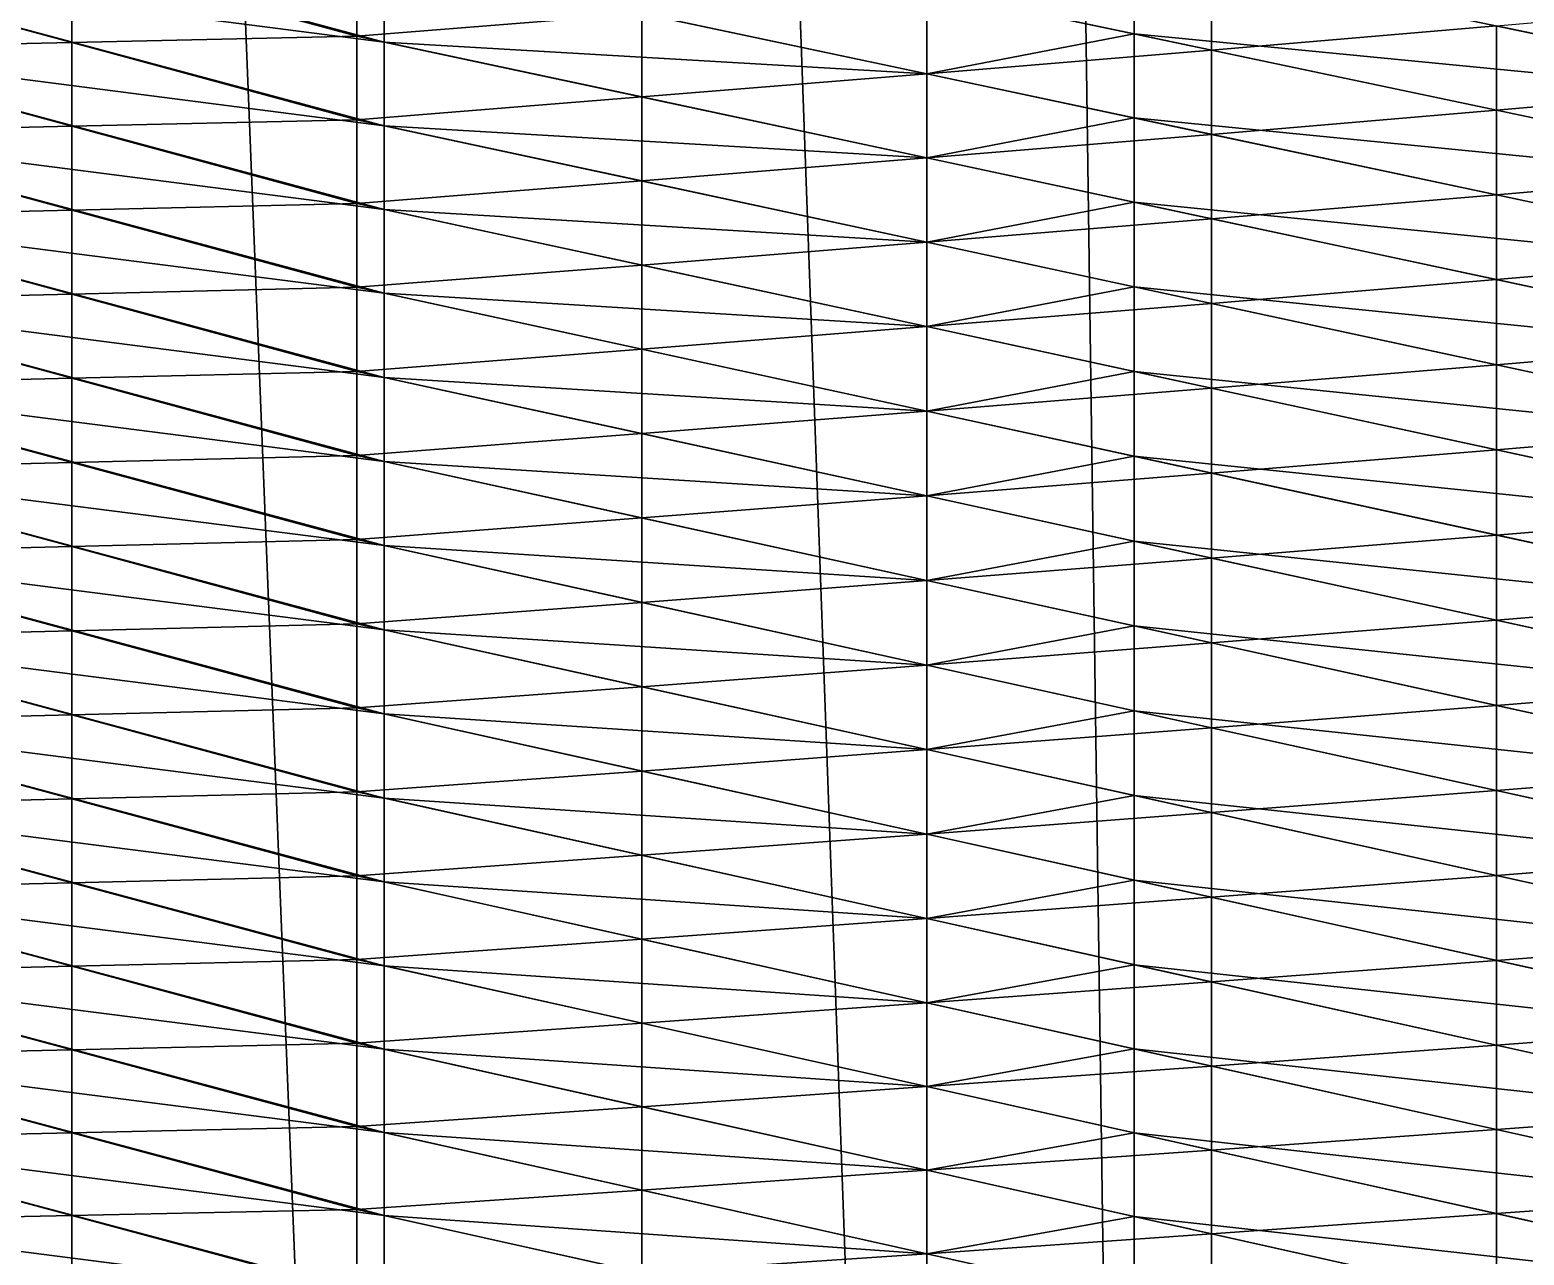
# Model space of a CAD drawing. Header units: metres. Extents: x -3 to 177, y -14 to 14.
# Drawn here: x 20.883 to 23.702, y -9.938 to -7.627 of the extents above; entities that cross this region are included whole.
import ezdxf

# ---------------------------------------------------------------- set-up
doc = ezdxf.new("R2010")
doc.units = ezdxf.units.M
doc.layers.add('ENGINE_ROOM', color=7, linetype='Continuous', true_color=0xa1acbe)
doc.layers.add('HULL', color=7, linetype='Continuous', true_color=0x528ba5)

msp = doc.modelspace()

# ---------------------------------------------------------------- linework, layer by layer
at = {"layer": 'ENGINE_ROOM'}
for points in [[(22.9665, 14.2364, 14.6066), (24.3812, -14.2976, 14.6043), (24.3812, 14.2976, 14.6043)], [(22.575, 14.2195, 14.6073), (22.9665, -14.2364, 14.6066), (22.9665, 14.2364, 14.6066)], [(22.9665, 14.2364, 14.6066), (22.9665, -14.2364, 14.6066), (24.3812, -14.2976, 14.6043)], [(21.5517, 14.1752, 14.6089), (22.575, -14.2195, 14.6073), (22.575, 14.2195, 14.6073)], [(22.575, 14.2195, 14.6073), (22.575, -14.2195, 14.6073), (22.9665, -14.2364, 14.6066)], [(20.425, 14.067, 14.613), (21.5517, -14.1752, 14.6089), (21.5517, 14.1752, 14.6089)], [(21.5517, 14.1752, 14.6089), (21.5517, -14.1752, 14.6089), (22.575, -14.2195, 14.6073)], [(20.425, 14.067, 14.613), (20.425, -14.067, 14.613), (21.5517, -14.1752, 14.6089)], [(20.425, -7.5053, 4.534), (20.425, -7.3475, 4.4616), (21.5517, -7.6499, 4.2006)], [(20.425, -7.3475, 4.4616), (21.5517, -7.4931, 4.1228), (21.5517, -7.6499, 4.2006)], [(21.5517, -7.6499, 4.2006), (21.5517, -7.4931, 4.1228), (22.575, -7.7101, 3.8801)], [(21.5517, -7.4931, 4.1228), (22.575, -7.5522, 3.8009), (22.575, -7.7101, 3.8801)], [(22.575, -7.5522, 3.8009), (22.9665, -7.4765, 3.6275), (22.9665, -7.6346, 3.7078)], [(22.9665, -7.6346, 3.7078), (22.9665, -7.4765, 3.6275), (24.3812, -7.7724, 3.2899)], [(22.9665, -7.4765, 3.6275), (24.3812, -7.6132, 3.2067), (24.3812, -7.7724, 3.2899)], [(20.425, -7.6631, 4.6064), (20.425, -7.5053, 4.534), (21.5517, -7.8077, 4.2761)], [(20.425, -7.5053, 4.534), (21.5517, -7.6499, 4.2006), (21.5517, -7.8077, 4.2761)], [(22.575, -7.7101, 3.8801), (22.575, -7.5522, 3.8009), (22.9665, -7.6346, 3.7078)], [(22.575, -7.7101, 3.8801), (22.9665, -7.6346, 3.7078), (22.9665, -7.7931, 3.7872)], [(22.9665, -7.7931, 3.7872), (22.9665, -7.6346, 3.7078), (24.3812, -7.9326, 3.3712)], [(22.9665, -7.6346, 3.7078), (24.3812, -7.7724, 3.2899), (24.3812, -7.9326, 3.3712)], [(20.425, -7.8211, 4.6781), (20.425, -7.6631, 4.6064), (21.5517, -7.9655, 4.3516)], [(20.425, -7.6631, 4.6064), (21.5517, -7.8077, 4.2761), (21.5517, -7.9655, 4.3516)], [(21.5517, -7.8077, 4.2761), (21.5517, -7.6499, 4.2006), (22.575, -7.8684, 3.9586)], [(21.5517, -7.6499, 4.2006), (22.575, -7.7101, 3.8801), (22.575, -7.8684, 3.9586)], [(22.575, -7.8684, 3.9586), (22.575, -7.7101, 3.8801), (22.9665, -7.7931, 3.7872)], [(22.575, -7.8684, 3.9586), (22.9665, -7.7931, 3.7872), (22.9665, -7.952, 3.866)], [(22.9665, -7.952, 3.866), (22.9665, -7.7931, 3.7872), (24.3812, -8.0932, 3.4517)], [(22.9665, -7.7931, 3.7872), (24.3812, -7.9326, 3.3712), (24.3812, -8.0932, 3.4517)], [(20.425, -7.9796, 4.7489), (20.425, -7.8211, 4.6781), (21.5517, -8.1237, 4.4263)], [(20.425, -7.8211, 4.6781), (21.5517, -7.9655, 4.3516), (21.5517, -8.1237, 4.4263)], [(21.5517, -7.9655, 4.3516), (21.5517, -7.8077, 4.2761), (22.575, -8.0275, 4.0353)], [(21.5517, -7.8077, 4.2761), (22.575, -7.8684, 3.9586), (22.575, -8.0275, 4.0353)], [(22.575, -8.0275, 4.0353), (22.575, -7.8684, 3.9586), (22.9665, -7.952, 3.866)], [(21.5517, -8.1237, 4.4263), (21.5517, -7.9655, 4.3516), (22.575, -8.1867, 4.1119)], [(21.5517, -7.9655, 4.3516), (22.575, -8.0275, 4.0353), (22.575, -8.1867, 4.1119)], [(22.575, -8.0275, 4.0353), (22.9665, -7.952, 3.866), (22.9665, -8.1116, 3.9431)], [(22.9665, -8.1116, 3.9431), (22.9665, -7.952, 3.866), (24.3812, -8.2541, 3.5315)], [(22.9665, -7.952, 3.866), (24.3812, -8.0932, 3.4517), (24.3812, -8.2541, 3.5315)], [(20.425, -8.1383, 4.8191), (20.425, -7.9796, 4.7489), (21.5517, -8.2823, 4.5003)], [(20.425, -7.9796, 4.7489), (21.5517, -8.1237, 4.4263), (21.5517, -8.2823, 4.5003)], [(22.575, -8.1867, 4.1119), (22.575, -8.0275, 4.0353), (22.9665, -8.1116, 3.9431)], [(22.575, -8.1867, 4.1119), (22.9665, -8.1116, 3.9431), (22.9665, -8.2713, 4.0203)], [(22.9665, -8.2713, 4.0203), (22.9665, -8.1116, 3.9431), (24.3812, -8.4156, 3.6102)], [(22.9665, -8.1116, 3.9431), (24.3812, -8.2541, 3.5315), (24.3812, -8.4156, 3.6102)], [(20.425, -8.2972, 4.8891), (20.425, -8.1383, 4.8191), (21.5517, -8.441, 4.574)], [(20.425, -8.1383, 4.8191), (21.5517, -8.2823, 4.5003), (21.5517, -8.441, 4.574)], [(21.5517, -8.2823, 4.5003), (21.5517, -8.1237, 4.4263), (22.575, -8.3461, 4.188)], [(21.5517, -8.1237, 4.4263), (22.575, -8.1867, 4.1119), (22.575, -8.3461, 4.188)], [(22.575, -8.3461, 4.188), (22.575, -8.1867, 4.1119), (22.9665, -8.2713, 4.0203)], [(21.5517, -8.441, 4.574), (21.5517, -8.2823, 4.5003), (22.575, -8.5057, 4.2637)], [(21.5517, -8.2823, 4.5003), (22.575, -8.3461, 4.188), (22.575, -8.5057, 4.2637)], [(22.575, -8.3461, 4.188), (22.9665, -8.2713, 4.0203), (22.9665, -8.4311, 4.0969)], [(22.9665, -8.4311, 4.0969), (22.9665, -8.2713, 4.0203), (24.3812, -8.577, 3.6889)], [(22.9665, -8.2713, 4.0203), (24.3812, -8.4156, 3.6102), (24.3812, -8.577, 3.6889)], [(20.425, -8.456, 4.959), (20.425, -8.2972, 4.8891), (21.5517, -8.5997, 4.6476)], [(20.425, -8.2972, 4.8891), (21.5517, -8.441, 4.574), (21.5517, -8.5997, 4.6476)], [(22.575, -8.5057, 4.2637), (22.575, -8.3461, 4.188), (22.9665, -8.4311, 4.0969)], [(21.5517, -8.5997, 4.6476), (21.5517, -8.441, 4.574), (22.575, -8.6653, 4.3394)], [(21.5517, -8.441, 4.574), (22.575, -8.5057, 4.2637), (22.575, -8.6653, 4.3394)], [(22.575, -8.5057, 4.2637), (22.9665, -8.4311, 4.0969), (22.9665, -8.5912, 4.1732)], [(22.9665, -8.5912, 4.1732), (22.9665, -8.4311, 4.0969), (24.3812, -8.7386, 3.7675)], [(22.9665, -8.4311, 4.0969), (24.3812, -8.577, 3.6889), (24.3812, -8.7386, 3.7675)], [(20.425, -8.6148, 5.029), (20.425, -8.456, 4.959), (21.5517, -8.7584, 4.7213)], [(20.425, -8.456, 4.959), (21.5517, -8.5997, 4.6476), (21.5517, -8.7584, 4.7213)], [(22.575, -8.6653, 4.3394), (22.575, -8.5057, 4.2637), (22.9665, -8.5912, 4.1732)], [(22.575, -8.6653, 4.3394), (22.9665, -8.5912, 4.1732), (22.9665, -8.7511, 4.2497)], [(22.9665, -8.7511, 4.2497), (22.9665, -8.5912, 4.1732), (24.3812, -8.9, 3.8461)], [(22.9665, -8.5912, 4.1732), (24.3812, -8.7386, 3.7675), (24.3812, -8.9, 3.8461)], [(20.425, -8.7735, 5.0992), (20.425, -8.6148, 5.029), (21.5517, -8.9171, 4.7951)], [(20.425, -8.6148, 5.029), (21.5517, -8.7584, 4.7213), (21.5517, -8.9171, 4.7951)], [(21.5517, -8.7584, 4.7213), (21.5517, -8.5997, 4.6476), (22.575, -8.8249, 4.415)], [(21.5517, -8.5997, 4.6476), (22.575, -8.6653, 4.3394), (22.575, -8.8249, 4.415)], [(22.575, -8.8249, 4.415), (22.575, -8.6653, 4.3394), (22.9665, -8.7511, 4.2497)], [(21.5517, -8.9171, 4.7951), (21.5517, -8.7584, 4.7213), (22.575, -8.9844, 4.491)], [(21.5517, -8.7584, 4.7213), (22.575, -8.8249, 4.415), (22.575, -8.9844, 4.491)], [(22.575, -8.8249, 4.415), (22.9665, -8.7511, 4.2497), (22.9665, -8.9111, 4.326)], [(22.9665, -8.9111, 4.326), (22.9665, -8.7511, 4.2497), (24.3812, -9.0613, 3.9253)], [(22.9665, -8.7511, 4.2497), (24.3812, -8.9, 3.8461), (24.3812, -9.0613, 3.9253)], [(20.425, -8.9321, 5.1697), (20.425, -8.7735, 5.0992), (21.5517, -9.0756, 4.8692)], [(20.425, -8.7735, 5.0992), (21.5517, -8.9171, 4.7951), (21.5517, -9.0756, 4.8692)], [(22.575, -8.9844, 4.491), (22.575, -8.8249, 4.415), (22.9665, -8.9111, 4.326)], [(20.425, -9.0903, 5.241), (20.425, -8.9321, 5.1697), (21.5517, -9.2339, 4.9437)], [(20.425, -8.9321, 5.1697), (21.5517, -9.0756, 4.8692), (21.5517, -9.2339, 4.9437)], [(21.5517, -9.0756, 4.8692), (21.5517, -8.9171, 4.7951), (22.575, -9.1437, 4.5672)], [(21.5517, -8.9171, 4.7951), (22.575, -8.9844, 4.491), (22.575, -9.1437, 4.5672)], [(22.575, -8.9844, 4.491), (22.9665, -8.9111, 4.326), (22.9665, -9.0709, 4.4029)], [(22.9665, -9.0709, 4.4029), (22.9665, -8.9111, 4.326), (24.3812, -9.2225, 4.0044)], [(22.9665, -8.9111, 4.326), (24.3812, -9.0613, 3.9253), (24.3812, -9.2225, 4.0044)], [(22.575, -9.1437, 4.5672), (22.575, -8.9844, 4.491), (22.9665, -9.0709, 4.4029)], [(21.5517, -9.2339, 4.9437), (21.5517, -9.0756, 4.8692), (22.575, -9.3029, 4.6437)], [(21.5517, -9.0756, 4.8692), (22.575, -9.1437, 4.5672), (22.575, -9.3029, 4.6437)], [(22.575, -9.1437, 4.5672), (22.9665, -9.0709, 4.4029), (22.9665, -9.2304, 4.4801)], [(22.9665, -9.2304, 4.4801), (22.9665, -9.0709, 4.4029), (24.3812, -9.3833, 4.0845)], [(22.9665, -9.0709, 4.4029), (24.3812, -9.2225, 4.0044), (24.3812, -9.3833, 4.0845)], [(20.425, -9.2481, 5.3131), (20.425, -9.0903, 5.241), (21.5517, -9.3918, 5.0191)], [(20.425, -9.0903, 5.241), (21.5517, -9.2339, 4.9437), (21.5517, -9.3918, 5.0191)], [(22.575, -9.3029, 4.6437), (22.575, -9.1437, 4.5672), (22.9665, -9.2304, 4.4801)], [(21.5517, -9.3918, 5.0191), (21.5517, -9.2339, 4.9437), (22.575, -9.4616, 4.7212)], [(21.5517, -9.2339, 4.9437), (22.575, -9.3029, 4.6437), (22.575, -9.4616, 4.7212)], [(22.575, -9.3029, 4.6437), (22.9665, -9.2304, 4.4801), (22.9665, -9.3899, 4.5575)], [(22.9665, -9.3899, 4.5575), (22.9665, -9.2304, 4.4801), (24.3812, -9.5438, 4.1651)], [(22.9665, -9.2304, 4.4801), (24.3812, -9.3833, 4.0845), (24.3812, -9.5438, 4.1651)], [(20.425, -9.4057, 5.3858), (20.425, -9.2481, 5.3131), (21.5517, -9.5493, 5.0952)], [(20.425, -9.2481, 5.3131), (21.5517, -9.3918, 5.0191), (21.5517, -9.5493, 5.0952)], [(22.575, -9.4616, 4.7212), (22.575, -9.3029, 4.6437), (22.9665, -9.3899, 4.5575)], [(20.425, -9.5623, 5.4605), (20.425, -9.4057, 5.3858), (21.5517, -9.7066, 5.1719)], [(20.425, -9.4057, 5.3858), (21.5517, -9.5493, 5.0952), (21.5517, -9.7066, 5.1719)], [(21.5517, -9.5493, 5.0952), (21.5517, -9.3918, 5.0191), (22.575, -9.6198, 4.7997)], [(21.5517, -9.3918, 5.0191), (22.575, -9.4616, 4.7212), (22.575, -9.6198, 4.7997)], [(22.575, -9.4616, 4.7212), (22.9665, -9.3899, 4.5575), (22.9665, -9.5488, 4.636)], [(22.9665, -9.5488, 4.636), (22.9665, -9.3899, 4.5575), (24.3812, -9.7042, 4.2459)], [(22.9665, -9.3899, 4.5575), (24.3812, -9.5438, 4.1651), (24.3812, -9.7042, 4.2459)], [(22.575, -9.6198, 4.7997), (22.575, -9.4616, 4.7212), (22.9665, -9.5488, 4.636)], [(21.5517, -9.7066, 5.1719), (21.5517, -9.5493, 5.0952), (22.575, -9.7777, 4.8788)], [(21.5517, -9.5493, 5.0952), (22.575, -9.6198, 4.7997), (22.575, -9.7777, 4.8788)], [(22.575, -9.6198, 4.7997), (22.9665, -9.5488, 4.636), (22.9665, -9.707, 4.7158)], [(22.9665, -9.707, 4.7158), (22.9665, -9.5488, 4.636), (24.3812, -9.8637, 4.3284)], [(22.9665, -9.5488, 4.636), (24.3812, -9.7042, 4.2459), (24.3812, -9.8637, 4.3284)], [(20.425, -9.7188, 5.5356), (20.425, -9.5623, 5.4605), (21.5517, -9.8628, 5.2506)], [(20.425, -9.5623, 5.4605), (21.5517, -9.7066, 5.1719), (21.5517, -9.8628, 5.2506)], [(22.575, -9.7777, 4.8788), (22.575, -9.6198, 4.7997), (22.9665, -9.707, 4.7158)], [(20.425, -9.8741, 5.613), (20.425, -9.7188, 5.5356), (21.5517, -10.019, 5.3294)], [(20.425, -9.7188, 5.5356), (21.5517, -9.8628, 5.2506), (21.5517, -10.019, 5.3294)], [(21.5517, -9.8628, 5.2506), (21.5517, -9.7066, 5.1719), (22.575, -9.9351, 4.9589)], [(21.5517, -9.7066, 5.1719), (22.575, -9.7777, 4.8788), (22.575, -9.9351, 4.9589)], [(22.575, -9.7777, 4.8788), (22.9665, -9.707, 4.7158), (22.9665, -9.8651, 4.796)], [(22.9665, -9.8651, 4.796), (22.9665, -9.707, 4.7158), (24.3812, -10.0223, 4.4124)], [(22.9665, -9.707, 4.7158), (24.3812, -9.8637, 4.3284), (24.3812, -10.0223, 4.4124)], [(22.575, -9.9351, 4.9589), (22.575, -9.7777, 4.8788), (22.9665, -9.8651, 4.796)], [(21.5517, -10.019, 5.3294), (21.5517, -9.8628, 5.2506), (22.575, -10.0913, 5.041)], [(21.5517, -9.8628, 5.2506), (22.575, -9.9351, 4.9589), (22.575, -10.0913, 5.041)], [(20.425, -10.0283, 5.6926), (20.425, -9.8741, 5.613), (21.5517, -10.1739, 5.4108)], [(20.425, -9.8741, 5.613), (21.5517, -10.019, 5.3294), (21.5517, -10.1739, 5.4108)], [(22.575, -9.9351, 4.9589), (22.9665, -9.8651, 4.796), (22.9665, -10.0225, 4.8774)], [(22.9665, -10.0225, 4.8774), (22.9665, -9.8651, 4.796), (24.3812, -10.1809, 4.4967)], [(22.9665, -9.8651, 4.796), (24.3812, -10.0223, 4.4124), (24.3812, -10.1809, 4.4967)], [(22.575, -10.0913, 5.041), (22.575, -9.9351, 4.9589), (22.9665, -10.0225, 4.8774)]]:
    msp.add_3dface(points, dxfattribs=at)
at = {"layer": 'HULL'}
for points in [[(20.425, -7.5053, 4.534), (20.9625, -7.4932, 4.3372), (20.9625, -7.6509, 4.4111)], [(20.9625, -7.4932, 4.3372), (21.5, -7.4822, 4.135), (21.5, -7.6388, 4.2128)], [(20.9625, -7.6509, 4.4111), (20.9625, -7.4932, 4.3372), (21.5, -7.6388, 4.2128)], [(21.5, -7.6388, 4.2128), (21.5, -7.4822, 4.135), (22.0375, -7.5962, 4.0075)], [(20.425, -7.6631, 4.6064), (20.425, -7.5053, 4.534), (20.9625, -7.6509, 4.4111)], [(22.575, -7.5522, 3.8009), (23.1125, -7.5071, 3.5927), (23.1125, -7.6654, 3.673)], [(23.1125, -7.6654, 3.673), (23.1125, -7.5071, 3.5927), (23.65, -7.6195, 3.4644)], [(22.0375, -7.5962, 4.0075), (22.575, -7.5522, 3.8009), (22.575, -7.7101, 3.8801)], [(22.575, -7.7101, 3.8801), (22.575, -7.5522, 3.8009), (23.1125, -7.6654, 3.673)], [(23.65, -7.6195, 3.4644), (24.1875, -7.573, 3.2531), (24.1875, -7.7319, 3.3361)], [(21.5, -7.6388, 4.2128), (22.0375, -7.5962, 4.0075), (22.0375, -7.7536, 4.0857)], [(22.0375, -7.7536, 4.0857), (22.0375, -7.5962, 4.0075), (22.575, -7.7101, 3.8801)], [(23.1125, -7.6654, 3.673), (23.65, -7.6195, 3.4644), (23.65, -7.7786, 3.5452)], [(23.65, -7.7786, 3.5452), (23.65, -7.6195, 3.4644), (24.1875, -7.7319, 3.3361)], [(20.425, -7.6631, 4.6064), (20.9625, -7.6509, 4.4111), (20.9625, -7.8087, 4.4851)], [(20.425, -7.8211, 4.6781), (20.425, -7.6631, 4.6064), (20.9625, -7.8087, 4.4851)], [(20.9625, -7.6509, 4.4111), (21.5, -7.6388, 4.2128), (21.5, -7.7966, 4.2883)], [(20.9625, -7.8087, 4.4851), (20.9625, -7.6509, 4.4111), (21.5, -7.7966, 4.2883)], [(21.5, -7.7966, 4.2883), (21.5, -7.6388, 4.2128), (22.0375, -7.7536, 4.0857)], [(22.575, -7.7101, 3.8801), (23.1125, -7.6654, 3.673), (23.1125, -7.8241, 3.7526)], [(23.1125, -7.8241, 3.7526), (23.1125, -7.6654, 3.673), (23.65, -7.7786, 3.5452)], [(22.0375, -7.7536, 4.0857), (22.575, -7.7101, 3.8801), (22.575, -7.8684, 3.9586)], [(22.575, -7.8684, 3.9586), (22.575, -7.7101, 3.8801), (23.1125, -7.8241, 3.7526)], [(23.65, -7.7786, 3.5452), (24.1875, -7.7319, 3.3361), (24.1875, -7.8918, 3.4173)], [(21.5, -7.7966, 4.2883), (22.0375, -7.7536, 4.0857), (22.0375, -7.912, 4.1618)], [(22.0375, -7.912, 4.1618), (22.0375, -7.7536, 4.0857), (22.575, -7.8684, 3.9586)], [(23.1125, -7.8241, 3.7526), (23.65, -7.7786, 3.5452), (23.65, -7.9381, 3.6251)], [(23.65, -7.9381, 3.6251), (23.65, -7.7786, 3.5452), (24.1875, -7.8918, 3.4173)], [(20.9625, -7.8087, 4.4851), (21.5, -7.7966, 4.2883), (21.5, -7.9543, 4.3637)], [(21.5, -7.9543, 4.3637), (21.5, -7.7966, 4.2883), (22.0375, -7.912, 4.1618)], [(20.425, -7.8211, 4.6781), (20.9625, -7.8087, 4.4851), (20.9625, -7.9668, 4.5582)], [(20.425, -7.9796, 4.7489), (20.425, -7.8211, 4.6781), (20.9625, -7.9668, 4.5582)], [(20.9625, -7.9668, 4.5582), (20.9625, -7.8087, 4.4851), (21.5, -7.9543, 4.3637)], [(22.575, -7.8684, 3.9586), (23.1125, -7.8241, 3.7526), (23.1125, -7.9832, 3.8315)], [(23.1125, -7.9832, 3.8315), (23.1125, -7.8241, 3.7526), (23.65, -7.9381, 3.6251)], [(22.0375, -7.912, 4.1618), (22.575, -7.8684, 3.9586), (22.575, -8.0275, 4.0353)], [(22.575, -8.0275, 4.0353), (22.575, -7.8684, 3.9586), (23.1125, -7.9832, 3.8315)], [(23.65, -7.9381, 3.6251), (24.1875, -7.8918, 3.4173), (24.1875, -8.0521, 3.4976)], [(21.5, -7.9543, 4.3637), (22.0375, -7.912, 4.1618), (22.0375, -8.0705, 4.2378)], [(22.0375, -8.0705, 4.2378), (22.0375, -7.912, 4.1618), (22.575, -8.0275, 4.0353)], [(23.1125, -7.9832, 3.8315), (23.65, -7.9381, 3.6251), (23.65, -8.098, 3.7044)], [(23.65, -8.098, 3.7044), (23.65, -7.9381, 3.6251), (24.1875, -8.0521, 3.4976)], [(20.425, -7.9796, 4.7489), (20.9625, -7.9668, 4.5582), (20.9625, -8.1253, 4.6306)], [(20.9625, -7.9668, 4.5582), (21.5, -7.9543, 4.3637), (21.5, -8.1125, 4.4383)], [(20.9625, -8.1253, 4.6306), (20.9625, -7.9668, 4.5582), (21.5, -8.1125, 4.4383)], [(21.5, -8.1125, 4.4383), (21.5, -7.9543, 4.3637), (22.0375, -8.0705, 4.2378)], [(20.425, -8.1383, 4.8191), (20.425, -7.9796, 4.7489), (20.9625, -8.1253, 4.6306)], [(22.575, -8.0275, 4.0353), (23.1125, -7.9832, 3.8315), (23.1125, -8.143, 3.9088)], [(23.1125, -8.143, 3.9088), (23.1125, -7.9832, 3.8315), (23.65, -8.098, 3.7044)], [(22.0375, -8.0705, 4.2378), (22.575, -8.0275, 4.0353), (22.575, -8.1867, 4.1119)], [(22.575, -8.1867, 4.1119), (22.575, -8.0275, 4.0353), (23.1125, -8.143, 3.9088)], [(23.65, -8.098, 3.7044), (24.1875, -8.0521, 3.4976), (24.1875, -8.2127, 3.5773)], [(21.5, -8.1125, 4.4383), (22.0375, -8.0705, 4.2378), (22.0375, -8.2293, 4.3132)], [(22.0375, -8.2293, 4.3132), (22.0375, -8.0705, 4.2378), (22.575, -8.1867, 4.1119)], [(20.9625, -8.1253, 4.6306), (21.5, -8.1125, 4.4383), (21.5, -8.271, 4.5122)], [(21.5, -8.271, 4.5122), (21.5, -8.1125, 4.4383), (22.0375, -8.2293, 4.3132)], [(23.1125, -8.143, 3.9088), (23.65, -8.098, 3.7044), (23.65, -8.2585, 3.7823)], [(23.65, -8.2585, 3.7823), (23.65, -8.098, 3.7044), (24.1875, -8.2127, 3.5773)], [(20.425, -8.1383, 4.8191), (20.9625, -8.1253, 4.6306), (20.9625, -8.284, 4.7025)], [(20.425, -8.2972, 4.8891), (20.425, -8.1383, 4.8191), (20.9625, -8.284, 4.7025)], [(20.9625, -8.284, 4.7025), (20.9625, -8.1253, 4.6306), (21.5, -8.271, 4.5122)], [(22.575, -8.1867, 4.1119), (23.1125, -8.143, 3.9088), (23.1125, -8.3028, 3.9861)], [(23.1125, -8.3028, 3.9861), (23.1125, -8.143, 3.9088), (23.65, -8.2585, 3.7823)], [(22.0375, -8.2293, 4.3132), (22.575, -8.1867, 4.1119), (22.575, -8.3461, 4.188)], [(22.575, -8.3461, 4.188), (22.575, -8.1867, 4.1119), (23.1125, -8.3028, 3.9861)], [(21.5, -8.271, 4.5122), (22.0375, -8.2293, 4.3132), (22.0375, -8.3884, 4.388)], [(22.0375, -8.3884, 4.388), (22.0375, -8.2293, 4.3132), (22.575, -8.3461, 4.188)], [(23.65, -8.2585, 3.7823), (24.1875, -8.2127, 3.5773), (24.1875, -8.3739, 3.6558)], [(20.425, -8.2972, 4.8891), (20.9625, -8.284, 4.7025), (20.9625, -8.4427, 4.7742)], [(20.9625, -8.284, 4.7025), (21.5, -8.271, 4.5122), (21.5, -8.4296, 4.5859)], [(20.9625, -8.4427, 4.7742), (20.9625, -8.284, 4.7025), (21.5, -8.4296, 4.5859)], [(21.5, -8.4296, 4.5859), (21.5, -8.271, 4.5122), (22.0375, -8.3884, 4.388)], [(23.1125, -8.3028, 3.9861), (23.65, -8.2585, 3.7823), (23.65, -8.419, 3.8602)], [(23.65, -8.419, 3.8602), (23.65, -8.2585, 3.7823), (24.1875, -8.3739, 3.6558)], [(20.425, -8.456, 4.959), (20.425, -8.2972, 4.8891), (20.9625, -8.4427, 4.7742)], [(22.575, -8.3461, 4.188), (23.1125, -8.3028, 3.9861), (23.1125, -8.4629, 4.0629)], [(23.1125, -8.4629, 4.0629), (23.1125, -8.3028, 3.9861), (23.65, -8.419, 3.8602)], [(22.0375, -8.3884, 4.388), (22.575, -8.3461, 4.188), (22.575, -8.5057, 4.2637)], [(22.575, -8.5057, 4.2637), (22.575, -8.3461, 4.188), (23.1125, -8.4629, 4.0629)], [(21.5, -8.4296, 4.5859), (22.0375, -8.3884, 4.388), (22.0375, -8.5475, 4.4626)], [(22.0375, -8.5475, 4.4626), (22.0375, -8.3884, 4.388), (22.575, -8.5057, 4.2637)], [(23.65, -8.419, 3.8602), (24.1875, -8.3739, 3.6558), (24.1875, -8.5352, 3.7343)], [(23.1125, -8.4629, 4.0629), (23.65, -8.419, 3.8602), (23.65, -8.5797, 3.9377)], [(23.65, -8.5797, 3.9377), (23.65, -8.419, 3.8602), (24.1875, -8.5352, 3.7343)], [(20.425, -8.456, 4.959), (20.9625, -8.4427, 4.7742), (20.9625, -8.6015, 4.846)], [(20.9625, -8.4427, 4.7742), (21.5, -8.4296, 4.5859), (21.5, -8.5883, 4.6594)], [(20.9625, -8.6015, 4.846), (20.9625, -8.4427, 4.7742), (21.5, -8.5883, 4.6594)], [(21.5, -8.5883, 4.6594), (21.5, -8.4296, 4.5859), (22.0375, -8.5475, 4.4626)], [(20.425, -8.6148, 5.029), (20.425, -8.456, 4.959), (20.9625, -8.6015, 4.846)], [(22.575, -8.5057, 4.2637), (23.1125, -8.4629, 4.0629), (23.1125, -8.623, 4.1395)], [(23.1125, -8.623, 4.1395), (23.1125, -8.4629, 4.0629), (23.65, -8.5797, 3.9377)], [(22.0375, -8.5475, 4.4626), (22.575, -8.5057, 4.2637), (22.575, -8.6653, 4.3394)], [(22.575, -8.6653, 4.3394), (22.575, -8.5057, 4.2637), (23.1125, -8.623, 4.1395)], [(23.65, -8.5797, 3.9377), (24.1875, -8.5352, 3.7343), (24.1875, -8.6965, 3.8126)], [(21.5, -8.5883, 4.6594), (22.0375, -8.5475, 4.4626), (22.0375, -8.7066, 4.5372)], [(22.0375, -8.7066, 4.5372), (22.0375, -8.5475, 4.4626), (22.575, -8.6653, 4.3394)], [(20.9625, -8.6015, 4.846), (21.5, -8.5883, 4.6594), (21.5, -8.747, 4.7329)], [(21.5, -8.747, 4.7329), (21.5, -8.5883, 4.6594), (22.0375, -8.7066, 4.5372)], [(23.1125, -8.623, 4.1395), (23.65, -8.5797, 3.9377), (23.65, -8.7404, 4.0152)], [(23.65, -8.7404, 4.0152), (23.65, -8.5797, 3.9377), (24.1875, -8.6965, 3.8126)], [(20.425, -8.6148, 5.029), (20.9625, -8.6015, 4.846), (20.9625, -8.7602, 4.9178)], [(20.425, -8.7735, 5.0992), (20.425, -8.6148, 5.029), (20.9625, -8.7602, 4.9178)], [(20.9625, -8.7602, 4.9178), (20.9625, -8.6015, 4.846), (21.5, -8.747, 4.7329)], [(22.575, -8.6653, 4.3394), (23.1125, -8.623, 4.1395), (23.1125, -8.7831, 4.2162)], [(23.1125, -8.7831, 4.2162), (23.1125, -8.623, 4.1395), (23.65, -8.7404, 4.0152)], [(22.0375, -8.7066, 4.5372), (22.575, -8.6653, 4.3394), (22.575, -8.8249, 4.415)], [(22.575, -8.8249, 4.415), (22.575, -8.6653, 4.3394), (23.1125, -8.7831, 4.2162)], [(21.5, -8.747, 4.7329), (22.0375, -8.7066, 4.5372), (22.0375, -8.8657, 4.6119)], [(22.0375, -8.8657, 4.6119), (22.0375, -8.7066, 4.5372), (22.575, -8.8249, 4.415)], [(23.65, -8.7404, 4.0152), (24.1875, -8.6965, 3.8126), (24.1875, -8.8577, 3.8909)], [(20.425, -8.7735, 5.0992), (20.9625, -8.7602, 4.9178), (20.9625, -8.9188, 4.9899)], [(20.9625, -8.7602, 4.9178), (21.5, -8.747, 4.7329), (21.5, -8.9056, 4.8066)], [(20.9625, -8.9188, 4.9899), (20.9625, -8.7602, 4.9178), (21.5, -8.9056, 4.8066)], [(21.5, -8.9056, 4.8066), (21.5, -8.747, 4.7329), (22.0375, -8.8657, 4.6119)], [(23.1125, -8.7831, 4.2162), (23.65, -8.7404, 4.0152), (23.65, -8.901, 4.0929)], [(23.65, -8.901, 4.0929), (23.65, -8.7404, 4.0152), (24.1875, -8.8577, 3.8909)], [(20.425, -8.9321, 5.1697), (20.425, -8.7735, 5.0992), (20.9625, -8.9188, 4.9899)], [(22.575, -8.8249, 4.415), (23.1125, -8.7831, 4.2162), (23.1125, -8.9433, 4.2928)], [(23.1125, -8.9433, 4.2928), (23.1125, -8.7831, 4.2162), (23.65, -8.901, 4.0929)], [(22.0375, -8.8657, 4.6119), (22.575, -8.8249, 4.415), (22.575, -8.9844, 4.491)], [(22.575, -8.9844, 4.491), (22.575, -8.8249, 4.415), (23.1125, -8.9433, 4.2928)], [(21.5, -8.9056, 4.8066), (22.0375, -8.8657, 4.6119), (22.0375, -9.0247, 4.6869)], [(22.0375, -9.0247, 4.6869), (22.0375, -8.8657, 4.6119), (22.575, -8.9844, 4.491)], [(23.65, -8.901, 4.0929), (24.1875, -8.8577, 3.8909), (24.1875, -9.0188, 3.9697)], [(20.9625, -8.9188, 4.9899), (21.5, -8.9056, 4.8066), (21.5, -9.0641, 4.8805)], [(21.5, -9.0641, 4.8805), (21.5, -8.9056, 4.8066), (22.0375, -9.0247, 4.6869)], [(23.1125, -8.9433, 4.2928), (23.65, -8.901, 4.0929), (23.65, -9.0616, 4.1706)], [(23.65, -9.0616, 4.1706), (23.65, -8.901, 4.0929), (24.1875, -9.0188, 3.9697)], [(20.425, -8.9321, 5.1697), (20.9625, -8.9188, 4.9899), (20.9625, -9.0772, 5.0624)], [(20.425, -9.0903, 5.241), (20.425, -8.9321, 5.1697), (20.9625, -9.0772, 5.0624)], [(20.9625, -9.0772, 5.0624), (20.9625, -8.9188, 4.9899), (21.5, -9.0641, 4.8805)], [(22.575, -8.9844, 4.491), (23.1125, -8.9433, 4.2928), (23.1125, -9.1031, 4.37)], [(23.1125, -9.1031, 4.37), (23.1125, -8.9433, 4.2928), (23.65, -9.0616, 4.1706)], [(22.0375, -9.0247, 4.6869), (22.575, -8.9844, 4.491), (22.575, -9.1437, 4.5672)], [(22.575, -9.1437, 4.5672), (22.575, -8.9844, 4.491), (23.1125, -9.1031, 4.37)], [(23.65, -9.0616, 4.1706), (24.1875, -9.0188, 3.9697), (24.1875, -9.1799, 4.0485)], [(21.5, -9.0641, 4.8805), (22.0375, -9.0247, 4.6869), (22.0375, -9.1835, 4.7621)], [(22.0375, -9.1835, 4.7621), (22.0375, -9.0247, 4.6869), (22.575, -9.1437, 4.5672)], [(20.9625, -9.0772, 5.0624), (21.5, -9.0641, 4.8805), (21.5, -9.2224, 4.955)], [(21.5, -9.2224, 4.955), (21.5, -9.0641, 4.8805), (22.0375, -9.1835, 4.7621)], [(23.1125, -9.1031, 4.37), (23.65, -9.0616, 4.1706), (23.65, -9.2218, 4.249)], [(23.65, -9.2218, 4.249), (23.65, -9.0616, 4.1706), (24.1875, -9.1799, 4.0485)], [(20.425, -9.0903, 5.241), (20.9625, -9.0772, 5.0624), (20.9625, -9.2353, 5.1356)], [(20.425, -9.2481, 5.3131), (20.425, -9.0903, 5.241), (20.9625, -9.2353, 5.1356)], [(20.9625, -9.2353, 5.1356), (20.9625, -9.0772, 5.0624), (21.5, -9.2224, 4.955)], [(22.575, -9.1437, 4.5672), (23.1125, -9.1031, 4.37), (23.1125, -9.2628, 4.4476)], [(23.1125, -9.2628, 4.4476), (23.1125, -9.1031, 4.37), (23.65, -9.2218, 4.249)], [(22.0375, -9.1835, 4.7621), (22.575, -9.1437, 4.5672), (22.575, -9.3029, 4.6437)], [(22.575, -9.3029, 4.6437), (22.575, -9.1437, 4.5672), (23.1125, -9.2628, 4.4476)], [(21.5, -9.2224, 4.955), (22.0375, -9.1835, 4.7621), (22.0375, -9.342, 4.8381)], [(22.0375, -9.342, 4.8381), (22.0375, -9.1835, 4.7621), (22.575, -9.3029, 4.6437)], [(23.65, -9.2218, 4.249), (24.1875, -9.1799, 4.0485), (24.1875, -9.3405, 4.1281)], [(20.425, -9.2481, 5.3131), (20.9625, -9.2353, 5.1356), (20.9625, -9.3929, 5.2096)], [(20.9625, -9.2353, 5.1356), (21.5, -9.2224, 4.955), (21.5, -9.3802, 5.0302)], [(20.9625, -9.3929, 5.2096), (20.9625, -9.2353, 5.1356), (21.5, -9.3802, 5.0302)], [(21.5, -9.3802, 5.0302), (21.5, -9.2224, 4.955), (22.0375, -9.342, 4.8381)], [(23.1125, -9.2628, 4.4476), (23.65, -9.2218, 4.249), (23.65, -9.3818, 4.3279)], [(23.65, -9.3818, 4.3279), (23.65, -9.2218, 4.249), (24.1875, -9.3405, 4.1281)], [(20.425, -9.4057, 5.3858), (20.425, -9.2481, 5.3131), (20.9625, -9.3929, 5.2096)], [(22.575, -9.3029, 4.6437), (23.1125, -9.2628, 4.4476), (23.1125, -9.4223, 4.5254)], [(23.1125, -9.4223, 4.5254), (23.1125, -9.2628, 4.4476), (23.65, -9.3818, 4.3279)], [(22.0375, -9.342, 4.8381), (22.575, -9.3029, 4.6437), (22.575, -9.4616, 4.7212)], [(22.575, -9.4616, 4.7212), (22.575, -9.3029, 4.6437), (23.1125, -9.4223, 4.5254)], [(21.5, -9.3802, 5.0302), (22.0375, -9.342, 4.8381), (22.0375, -9.5, 4.9149)], [(22.0375, -9.5, 4.9149), (22.0375, -9.342, 4.8381), (22.575, -9.4616, 4.7212)], [(23.65, -9.3818, 4.3279), (24.1875, -9.3405, 4.1281), (24.1875, -9.5009, 4.2082)], [(20.9625, -9.3929, 5.2096), (21.5, -9.3802, 5.0302), (21.5, -9.5378, 5.1061)], [(21.5, -9.5378, 5.1061), (21.5, -9.3802, 5.0302), (22.0375, -9.5, 4.9149)], [(23.1125, -9.4223, 4.5254), (23.65, -9.3818, 4.3279), (23.65, -9.5417, 4.407)], [(23.65, -9.5417, 4.407), (23.65, -9.3818, 4.3279), (24.1875, -9.5009, 4.2082)], [(20.425, -9.4057, 5.3858), (20.9625, -9.3929, 5.2096), (20.9625, -9.5504, 5.2842)], [(20.425, -9.5623, 5.4605), (20.425, -9.4057, 5.3858), (20.9625, -9.5504, 5.2842)], [(20.9625, -9.5504, 5.2842), (20.9625, -9.3929, 5.2096), (21.5, -9.5378, 5.1061)], [(22.575, -9.4616, 4.7212), (23.1125, -9.4223, 4.5254), (23.1125, -9.5813, 4.6043)], [(23.1125, -9.5813, 4.6043), (23.1125, -9.4223, 4.5254), (23.65, -9.5417, 4.407)], [(22.0375, -9.5, 4.9149), (22.575, -9.4616, 4.7212), (22.575, -9.6198, 4.7997)], [(22.575, -9.6198, 4.7997), (22.575, -9.4616, 4.7212), (23.1125, -9.5813, 4.6043)], [(21.5, -9.5378, 5.1061), (22.0375, -9.5, 4.9149), (22.0375, -9.6577, 4.9925)], [(22.0375, -9.6577, 4.9925), (22.0375, -9.5, 4.9149), (22.575, -9.6198, 4.7997)], [(23.65, -9.5417, 4.407), (24.1875, -9.5009, 4.2082), (24.1875, -9.6611, 4.2886)], [(20.425, -9.5623, 5.4605), (20.9625, -9.5504, 5.2842), (20.9625, -9.7068, 5.3608)], [(20.9625, -9.5504, 5.2842), (21.5, -9.5378, 5.1061), (21.5, -9.695, 5.1827)], [(20.9625, -9.7068, 5.3608), (20.9625, -9.5504, 5.2842), (21.5, -9.695, 5.1827)], [(21.5, -9.695, 5.1827), (21.5, -9.5378, 5.1061), (22.0375, -9.6577, 4.9925)], [(23.1125, -9.5813, 4.6043), (23.65, -9.5417, 4.407), (23.65, -9.7009, 4.4874)], [(23.65, -9.7009, 4.4874), (23.65, -9.5417, 4.407), (24.1875, -9.6611, 4.2886)], [(20.425, -9.7188, 5.5356), (20.425, -9.5623, 5.4605), (20.9625, -9.7068, 5.3608)], [(22.575, -9.6198, 4.7997), (23.1125, -9.5813, 4.6043), (23.1125, -9.7396, 4.6845)], [(23.1125, -9.7396, 4.6845), (23.1125, -9.5813, 4.6043), (23.65, -9.7009, 4.4874)], [(22.0375, -9.6577, 4.9925), (22.575, -9.6198, 4.7997), (22.575, -9.7777, 4.8788)], [(22.575, -9.7777, 4.8788), (22.575, -9.6198, 4.7997), (23.1125, -9.7396, 4.6845)], [(21.5, -9.695, 5.1827), (22.0375, -9.6577, 4.9925), (22.0375, -9.815, 5.0708)], [(22.0375, -9.815, 5.0708), (22.0375, -9.6577, 4.9925), (22.575, -9.7777, 4.8788)], [(23.65, -9.7009, 4.4874), (24.1875, -9.6611, 4.2886), (24.1875, -9.8205, 4.3705)], [(20.9625, -9.7068, 5.3608), (21.5, -9.695, 5.1827), (21.5, -9.8513, 5.2612)], [(21.5, -9.8513, 5.2612), (21.5, -9.695, 5.1827), (22.0375, -9.815, 5.0708)], [(20.425, -9.7188, 5.5356), (20.9625, -9.7068, 5.3608), (20.9625, -9.8631, 5.4377)], [(20.425, -9.8741, 5.613), (20.425, -9.7188, 5.5356), (20.9625, -9.8631, 5.4377)], [(20.9625, -9.8631, 5.4377), (20.9625, -9.7068, 5.3608), (21.5, -9.8513, 5.2612)], [(23.1125, -9.7396, 4.6845), (23.65, -9.7009, 4.4874), (23.65, -9.8594, 4.5692)], [(23.65, -9.8594, 4.5692), (23.65, -9.7009, 4.4874), (24.1875, -9.8205, 4.3705)], [(22.575, -9.7777, 4.8788), (23.1125, -9.7396, 4.6845), (23.1125, -9.8977, 4.7651)], [(23.1125, -9.8977, 4.7651), (23.1125, -9.7396, 4.6845), (23.65, -9.8594, 4.5692)], [(22.0375, -9.815, 5.0708), (22.575, -9.7777, 4.8788), (22.575, -9.9351, 4.9589)], [(22.575, -9.9351, 4.9589), (22.575, -9.7777, 4.8788), (23.1125, -9.8977, 4.7651)], [(21.5, -9.8513, 5.2612), (22.0375, -9.815, 5.0708), (22.0375, -9.9713, 5.1511)], [(22.0375, -9.9713, 5.1511), (22.0375, -9.815, 5.0708), (22.575, -9.9351, 4.9589)], [(23.65, -9.8594, 4.5692), (24.1875, -9.8205, 4.3705), (24.1875, -9.9791, 4.454)], [(20.425, -9.8741, 5.613), (20.9625, -9.8631, 5.4377), (20.9625, -10.0183, 5.517)], [(20.9625, -9.8631, 5.4377), (21.5, -9.8513, 5.2612), (21.5, -10.0075, 5.3398)], [(20.9625, -10.0183, 5.517), (20.9625, -9.8631, 5.4377), (21.5, -10.0075, 5.3398)], [(21.5, -10.0075, 5.3398), (21.5, -9.8513, 5.2612), (22.0375, -9.9713, 5.1511)], [(23.1125, -9.8977, 4.7651), (23.65, -9.8594, 4.5692), (23.65, -10.0176, 4.6514)], [(23.65, -10.0176, 4.6514), (23.65, -9.8594, 4.5692), (24.1875, -9.9791, 4.454)], [(20.425, -10.0283, 5.6926), (20.425, -9.8741, 5.613), (20.9625, -10.0183, 5.517)], [(22.575, -9.9351, 4.9589), (23.1125, -9.8977, 4.7651), (23.1125, -10.0551, 4.847)], [(23.1125, -10.0551, 4.847), (23.1125, -9.8977, 4.7651), (23.65, -10.0176, 4.6514)], [(22.0375, -9.9713, 5.1511), (22.575, -9.9351, 4.9589), (22.575, -10.0913, 5.041)], [(22.575, -10.0913, 5.041), (22.575, -9.9351, 4.9589), (23.1125, -10.0551, 4.847)]]:
    msp.add_3dface(points, dxfattribs=at)

doc.saveas('drawing.dxf')
